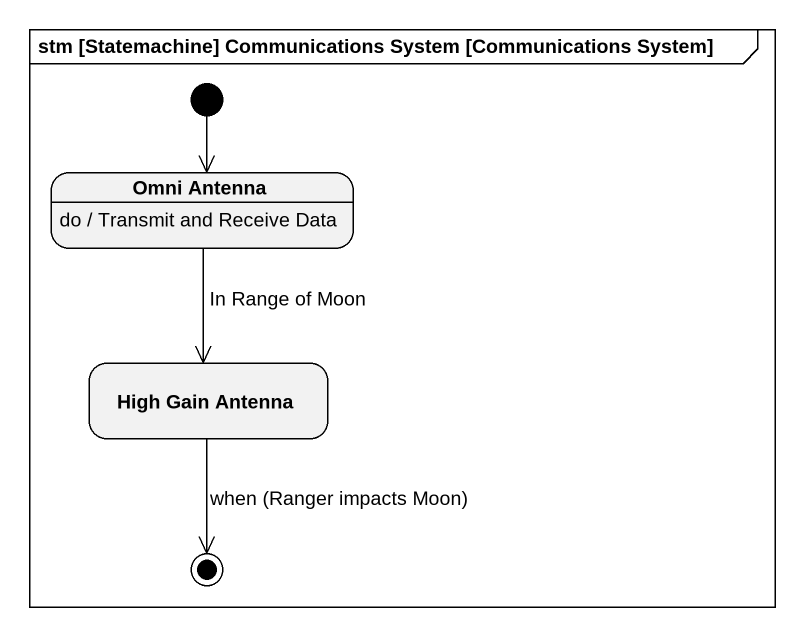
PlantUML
@startuml
mainframe stm [Statemachine] Communications System [Communications System]
hide empty description
state "Omni Antenna" as Omni_Antenna
Omni_Antenna : do / Transmit and Receive Data
state "High Gain Antenna" as High_Gain_Antenna
[*] --> Omni_Antenna
Omni_Antenna --> High_Gain_Antenna : In Range of Moon
High_Gain_Antenna --> [*] : when (Ranger impacts Moon)
@enduml
